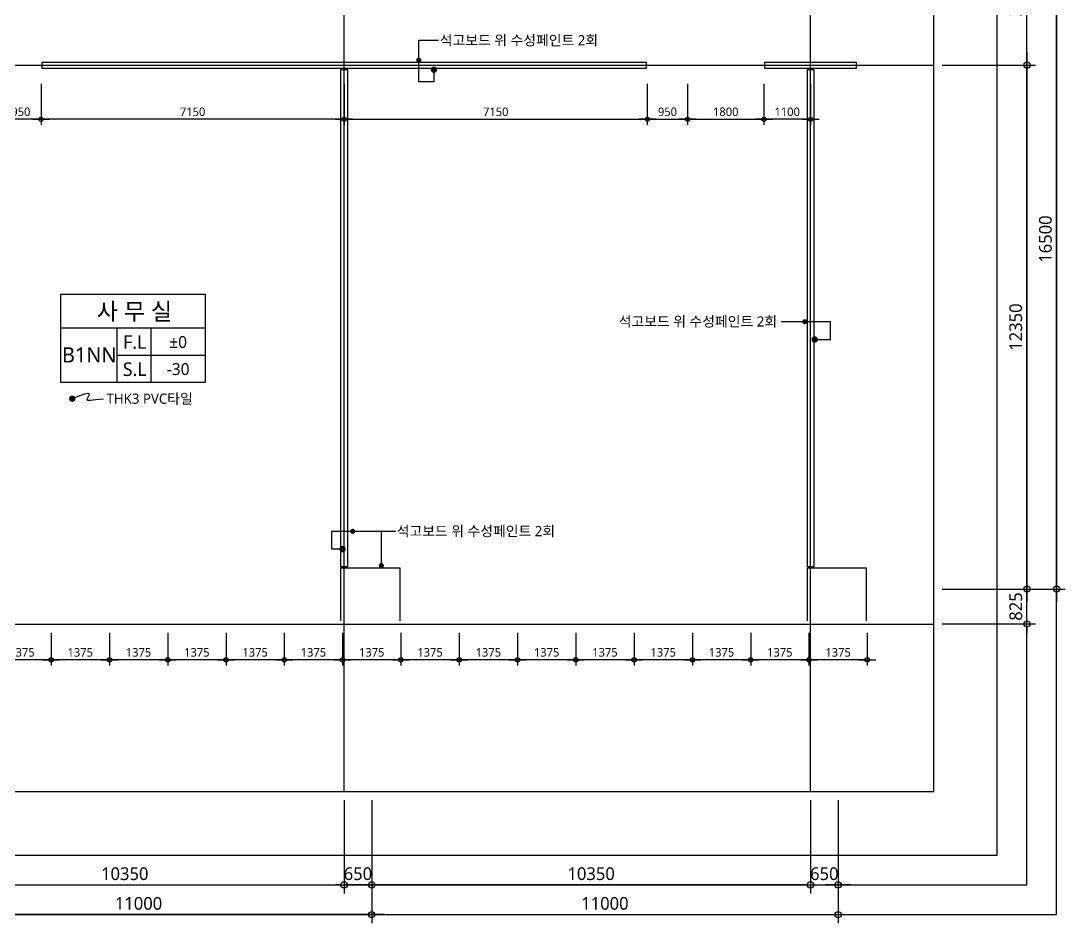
# Model space of a CAD drawing. Header units: millimetres. Extents: x 3775 to 244986, y 1861 to 55808.
# Drawn here: x 128863 to 153493, y 8152 to 29424 of the extents above; entities that cross this region are included whole.
import ezdxf
from ezdxf.enums import TextEntityAlignment as Align

# ---------------------------------------------------------------- set-up
doc = ezdxf.new("R2010")
doc.units = ezdxf.units.MM
doc.header["$LTSCALE"] = 100
doc.header["$MEASUREMENT"] = 0
doc.header["$PDSIZE"] = -10
doc.linetypes.add('CEN', pattern=[62, 60, -1, 0, -1])
doc.layers.get('0').update_dxf_attribs({"linetype": 'CONTINUOUS'})
doc.layers.get('Defpoints').update_dxf_attribs({"color": 171, "linetype": 'CONTINUOUS'})
for name, color, linetype in [('CEN(ST)', 1, 'CEN'), ('LED', 7, 'CONTINUOUS'), ('NDIM', 7, 'CONTINUOUS'), ('TEXT(MIN)', 7, 'CONTINUOUS'), ('TEXT(실명)', 3, 'CONTINUOUS'), ('TEXT-기입', 6, 'CONTINUOUS'), ('TITLE', 7, 'CONTINUOUS'), ('WALL-석고보드', 7, 'CONTINUOUS')]:
    doc.layers.add(name, color=color, linetype=linetype)
doc.styles.add('CGS', font='cgse', dxfattribs={"bigfont": 'cgs'})
doc.styles.add('나눔바른고딕', font='NanumBarunGothic.ttf')
doc.dimstyles.new('NDIM 1200', dxfattribs={"dimscale": 75, "dimtxt": 3, "dimasz": 1, "dimexe": 2, "dimexo": 2, "dimgap": 1, "dimtad": 1, "dimdec": 0, "dimdsep": 46, "dimtxsty": 'CGS', "dimblk": 'DOT0', "dimcen": 1, "dimdle": 8, "dimclrd": 256, "dimclre": 256, "dimclrt": 256, "dimadec": 0, "dimazin": 0, "dimtfac": 1, "dimtdec": 0, "dimtix": 1, "dimtmove": 2, "dimatfit": 3, "dimldrblk": 'DOT0', "dimfxl": 1, "dimtolj": 1, "dimtzin": 0, "dimlwd": -1, "dimlwe": -1, "dimarcsym": 0})

# ---------------------------------------------------------------- blocks, each defined once
blk = doc.blocks.new('DOT0')
blk.add_line((-3, 0), (3, 0))
at = {"color": 6}
blk.add_circle((0, 0), 0.75, dxfattribs=at)
blk = doc.blocks.new('*D48')
at = {"layer": 'Defpoints', "color": 0, "ltscale": 0.4, "transparency": 16777216}
for p in [(126138, 11252), (136488, 11252), (136488, 9052)]:
    blk.add_point(p, dxfattribs=at)
at = {"layer": 'NDIM', "ltscale": 0.4, "transparency": 16777216}
for p, q in [((126138, 11052), (126138, 8852)), ((136488, 11052), (136488, 8852)), ((126238, 9052), (136388, 9052))]:
    blk.add_line(p, q, dxfattribs=at)
at = {"layer": 'NDIM', "ltscale": 0.4, "transparency": 16777216, "xscale": 100, "yscale": 100, "zscale": 100, "rotation": 180}
blk.add_blockref('DOT0', (126138, 9052), dxfattribs=at)
at = {"layer": 'NDIM', "ltscale": 0.4, "transparency": 16777216, "xscale": 100, "yscale": 100, "zscale": 100}
blk.add_blockref('DOT0', (136488, 9052), dxfattribs=at)
at = {"layer": 'NDIM', "ltscale": 0.4, "transparency": 16777216, "insert": (131313, 9315), "char_height": 300, "attachment_point": 5, "style": '나눔바른고딕'}
blk.add_mtext('\\A1;10350', dxfattribs=at)
blk = doc.blocks.new('*D49')
at = {"layer": 'Defpoints', "color": 0, "ltscale": 0.4, "transparency": 16777216}
for p in [(136488, 11252), (137138, 11252), (136488, 9052)]:
    blk.add_point(p, dxfattribs=at)
at = {"layer": 'NDIM', "ltscale": 0.4, "transparency": 16777216}
for p, q in [((136488, 11052), (136488, 8852)), ((137138, 11052), (137138, 8852)), ((136388, 9052), (136288, 9052)), ((137138, 9052), (136488, 9052)), ((137238, 9052), (137338, 9052))]:
    blk.add_line(p, q, dxfattribs=at)
at = {"layer": 'NDIM', "ltscale": 0.4, "transparency": 16777216, "xscale": 100, "yscale": 100, "zscale": 100}
blk.add_blockref('DOT0', (136488, 9052), dxfattribs=at)
at = {"layer": 'NDIM', "ltscale": 0.4, "transparency": 16777216, "xscale": 100, "yscale": 100, "zscale": 100, "rotation": 180}
blk.add_blockref('DOT0', (137138, 9052), dxfattribs=at)
at = {"layer": 'NDIM', "ltscale": 0.4, "transparency": 16777216, "insert": (136813, 9315), "char_height": 300, "attachment_point": 5, "style": '나눔바른고딕'}
blk.add_mtext('\\A1;650', dxfattribs=at)
blk = doc.blocks.new('*D50')
at = {"layer": 'Defpoints', "color": 0, "ltscale": 0.4, "transparency": 16777216}
for p in [(137138, 11252), (147488, 11252), (137138, 9052)]:
    blk.add_point(p, dxfattribs=at)
at = {"layer": 'NDIM', "ltscale": 0.4, "transparency": 16777216}
for p, q in [((137138, 11052), (137138, 8852)), ((147488, 11052), (147488, 8852)), ((147388, 9052), (137238, 9052))]:
    blk.add_line(p, q, dxfattribs=at)
at = {"layer": 'NDIM', "ltscale": 0.4, "transparency": 16777216, "xscale": 100, "yscale": 100, "zscale": 100, "rotation": 180}
blk.add_blockref('DOT0', (137138, 9052), dxfattribs=at)
at = {"layer": 'NDIM', "ltscale": 0.4, "transparency": 16777216, "xscale": 100, "yscale": 100, "zscale": 100}
blk.add_blockref('DOT0', (147488, 9052), dxfattribs=at)
at = {"layer": 'NDIM', "ltscale": 0.4, "transparency": 16777216, "insert": (142313, 9315), "char_height": 300, "attachment_point": 5, "style": '나눔바른고딕'}
blk.add_mtext('\\A1;10350', dxfattribs=at)
blk = doc.blocks.new('*D51')
at = {"layer": 'Defpoints', "color": 0, "ltscale": 0.4, "transparency": 16777216}
for p in [(147488, 11252), (148138, 11252), (148138, 9052)]:
    blk.add_point(p, dxfattribs=at)
at = {"layer": 'NDIM', "ltscale": 0.4, "transparency": 16777216}
for p, q in [((147488, 11052), (147488, 8852)), ((148138, 11052), (148138, 8852)), ((147388, 9052), (147288, 9052)), ((147488, 9052), (148138, 9052)), ((148238, 9052), (148338, 9052))]:
    blk.add_line(p, q, dxfattribs=at)
at = {"layer": 'NDIM', "ltscale": 0.4, "transparency": 16777216, "xscale": 100, "yscale": 100, "zscale": 100}
blk.add_blockref('DOT0', (147488, 9052), dxfattribs=at)
at = {"layer": 'NDIM', "ltscale": 0.4, "transparency": 16777216, "xscale": 100, "yscale": 100, "zscale": 100, "rotation": 180}
blk.add_blockref('DOT0', (148138, 9052), dxfattribs=at)
at = {"layer": 'NDIM', "ltscale": 0.4, "transparency": 16777216, "insert": (147813, 9315), "char_height": 300, "attachment_point": 5, "style": '나눔바른고딕'}
blk.add_mtext('\\A1;650', dxfattribs=at)
blk = doc.blocks.new('*D52')
at = {"layer": 'Defpoints', "color": 0, "ltscale": 0.4, "transparency": 16777216}
for p in [(137138, 11252), (148138, 11252), (148138, 8352)]:
    blk.add_point(p, dxfattribs=at)
at = {"layer": 'NDIM', "ltscale": 0.4, "transparency": 16777216}
for p, q in [((137138, 11052), (137138, 8152)), ((148138, 11052), (148138, 8152)), ((137238, 8352), (148038, 8352))]:
    blk.add_line(p, q, dxfattribs=at)
at = {"layer": 'NDIM', "ltscale": 0.4, "transparency": 16777216, "xscale": 100, "yscale": 100, "zscale": 100, "rotation": 180}
blk.add_blockref('DOT0', (137138, 8352), dxfattribs=at)
at = {"layer": 'NDIM', "ltscale": 0.4, "transparency": 16777216, "xscale": 100, "yscale": 100, "zscale": 100}
blk.add_blockref('DOT0', (148138, 8352), dxfattribs=at)
at = {"layer": 'NDIM', "ltscale": 0.4, "transparency": 16777216, "insert": (142638, 8615), "char_height": 300, "attachment_point": 5, "style": '나눔바른고딕'}
blk.add_mtext('\\A1;11000', dxfattribs=at)
blk = doc.blocks.new('*D53')
at = {"layer": 'Defpoints', "color": 0, "ltscale": 0.4, "transparency": 16777216}
for p in [(126138, 11252), (137138, 11252), (126138, 8352)]:
    blk.add_point(p, dxfattribs=at)
at = {"layer": 'NDIM', "ltscale": 0.4, "transparency": 16777216}
for p, q in [((126138, 11052), (126138, 8152)), ((137138, 11052), (137138, 8152)), ((137038, 8352), (126238, 8352))]:
    blk.add_line(p, q, dxfattribs=at)
at = {"layer": 'NDIM', "ltscale": 0.4, "transparency": 16777216, "xscale": 100, "yscale": 100, "zscale": 100, "rotation": 180}
blk.add_blockref('DOT0', (126138, 8352), dxfattribs=at)
at = {"layer": 'NDIM', "ltscale": 0.4, "transparency": 16777216, "xscale": 100, "yscale": 100, "zscale": 100}
blk.add_blockref('DOT0', (137138, 8352), dxfattribs=at)
at = {"layer": 'NDIM', "ltscale": 0.4, "transparency": 16777216, "insert": (131638, 8615), "char_height": 300, "attachment_point": 5, "style": '나눔바른고딕'}
blk.add_mtext('\\A1;11000', dxfattribs=at)
blk = doc.blocks.new('A$C51E23882')
at = {"layer": 'TITLE'}
blk.add_lwpolyline([(8500, 0), (0, 0), (0, 5200), (8500, 5200)], close=True, dxfattribs=at)
for points in [[(8500, 3200), (0, 3200)], [(3300, 3200), (3300, 0)], [(5300, 3200), (5300, 0)], [(3300, 1600), (8500, 1600)]]:
    blk.add_lwpolyline(points, dxfattribs=at)
at = {"layer": 'TITLE', "style": '나눔바른고딕'}
for s, p in [('F.L', (4352, 2378)), ('S.L', (4352, 778))]:
    blk.add_text(s, height=800, dxfattribs=at).set_placement(p, align=Align.MIDDLE)
blk = doc.blocks.new('*D81')
at = {"layer": 'Defpoints', "color": 0, "ltscale": 0.4, "transparency": 16777216}
for p in [(146388, 28075), (147488, 28075), (146388, 27103)]:
    blk.add_point(p, dxfattribs=at)
at = {"layer": 'NDIM', "ltscale": 0.4, "transparency": 16777216}
for p, q in [((146388, 27941), (146388, 26969)), ((147488, 27941), (147488, 26969)), ((147421, 27103), (146455, 27103))]:
    blk.add_line(p, q, dxfattribs=at)
at = {"layer": 'NDIM', "ltscale": 0.4, "transparency": 16777216, "xscale": 67, "yscale": 67, "zscale": 67, "rotation": 180}
blk.add_blockref('DOT0', (146388, 27103), dxfattribs=at)
at = {"layer": 'NDIM', "ltscale": 0.4, "transparency": 16777216, "xscale": 67, "yscale": 67, "zscale": 67}
blk.add_blockref('DOT0', (147488, 27103), dxfattribs=at)
at = {"layer": 'NDIM', "ltscale": 0.4, "transparency": 16777216, "insert": (146938, 27279), "char_height": 201, "attachment_point": 5, "style": '나눔바른고딕'}
blk.add_mtext('\\A1;1100', dxfattribs=at)
blk = doc.blocks.new('*D88')
at = {"layer": 'Defpoints', "color": 0, "ltscale": 0.4, "transparency": 16777216}
for p in [(150393, 31579), (152593, 31579), (150393, 28379)]:
    blk.add_point(p, dxfattribs=at)
at = {"layer": 'NDIM', "ltscale": 0.4, "transparency": 16777216}
for p, q in [((150593, 31579), (152793, 31579)), ((152593, 28479), (152593, 31479)), ((150593, 28379), (152793, 28379))]:
    blk.add_line(p, q, dxfattribs=at)
at = {"layer": 'NDIM', "ltscale": 0.4, "transparency": 16777216, "xscale": 100, "yscale": 100, "zscale": 100}
for p, rotation in [((152593, 31579), 90), ((152593, 28379), 270)]:
    blk.add_blockref('DOT0', p, dxfattribs=dict(at, rotation=rotation))
at = {"layer": 'NDIM', "ltscale": 0.4, "transparency": 16777216, "insert": (152329, 29979), "char_height": 300, "attachment_point": 5, "rotation": 90, "style": '나눔바른고딕'}
blk.add_mtext('\\A1;3200', dxfattribs=at)
blk = doc.blocks.new('*D89')
at = {"layer": 'Defpoints', "color": 0, "ltscale": 0.4, "transparency": 16777216}
for p in [(150393, 28379), (150393, 16029), (152593, 16029)]:
    blk.add_point(p, dxfattribs=at)
at = {"layer": 'NDIM', "ltscale": 0.4, "transparency": 16777216}
for p, q in [((150593, 28379), (152793, 28379)), ((152593, 28279), (152593, 16129)), ((150593, 16029), (152793, 16029))]:
    blk.add_line(p, q, dxfattribs=at)
at = {"layer": 'NDIM', "ltscale": 0.4, "transparency": 16777216, "xscale": 100, "yscale": 100, "zscale": 100}
for p, rotation in [((152593, 28379), 90), ((152593, 16029), 270)]:
    blk.add_blockref('DOT0', p, dxfattribs=dict(at, rotation=rotation))
at = {"layer": 'NDIM', "ltscale": 0.4, "transparency": 16777216, "insert": (152329, 22204), "char_height": 300, "attachment_point": 5, "rotation": 90, "style": '나눔바른고딕'}
blk.add_mtext('\\A1;12350', dxfattribs=at)
blk = doc.blocks.new('*D90')
at = {"layer": 'Defpoints', "color": 0, "ltscale": 0.4, "transparency": 16777216}
for p in [(150393, 16029), (152593, 16029), (150393, 15204)]:
    blk.add_point(p, dxfattribs=at)
at = {"layer": 'NDIM', "ltscale": 0.4, "transparency": 16777216}
for p, q in [((150593, 16029), (152793, 16029)), ((152593, 16129), (152593, 16229)), ((152593, 15204), (152593, 16029)), ((150593, 15204), (152793, 15204)), ((152593, 15104), (152593, 15004))]:
    blk.add_line(p, q, dxfattribs=at)
at = {"layer": 'NDIM', "ltscale": 0.4, "transparency": 16777216, "xscale": 100, "yscale": 100, "zscale": 100}
for p, rotation in [((152593, 16029), 270), ((152593, 15204), 90)]:
    blk.add_blockref('DOT0', p, dxfattribs=dict(at, rotation=rotation))
at = {"layer": 'NDIM', "ltscale": 0.4, "transparency": 16777216, "insert": (152330, 15616), "char_height": 300, "attachment_point": 5, "rotation": 90, "style": '나눔바른고딕'}
blk.add_mtext('\\A1;825', dxfattribs=at)
blk = doc.blocks.new('*D91')
at = {"layer": 'Defpoints', "color": 0, "ltscale": 0.4, "transparency": 16777216}
for p in [(150393, 32529), (150393, 16029), (153293, 16029)]:
    blk.add_point(p, dxfattribs=at)
at = {"layer": 'NDIM', "ltscale": 0.4, "transparency": 16777216}
for p, q in [((150593, 32529), (153493, 32529)), ((153293, 32429), (153293, 16129)), ((150593, 16029), (153493, 16029))]:
    blk.add_line(p, q, dxfattribs=at)
at = {"layer": 'NDIM', "ltscale": 0.4, "transparency": 16777216, "xscale": 100, "yscale": 100, "zscale": 100}
for p, rotation in [((153293, 32529), 90), ((153293, 16029), 270)]:
    blk.add_blockref('DOT0', p, dxfattribs=dict(at, rotation=rotation))
at = {"layer": 'NDIM', "ltscale": 0.4, "transparency": 16777216, "insert": (153029, 24279), "char_height": 300, "attachment_point": 5, "rotation": 90, "style": '나눔바른고딕'}
blk.add_mtext('\\A1;16500', dxfattribs=at)
blk = doc.blocks.new('_Dot')
at = {"color": 0, "linetype": 'ByBlock', "lineweight": -2}
blk.add_line((-0.5, 0), (-1, 0), dxfattribs=at)
at = {"color": 0, "linetype": 'ByBlock', "const_width": 0.5}
blk.add_lwpolyline([(-0.25, 0, 1), (0.25, 0, 1)], format="xyb", close=True, dxfattribs=at)
blk = doc.blocks.new('*D103')
at = {"layer": 'Defpoints', "color": 0, "ltscale": 0.4, "transparency": 16777216}
for p in [(128388, 28075), (129338, 28075), (128388, 27103)]:
    blk.add_point(p, dxfattribs=at)
at = {"layer": 'NDIM', "ltscale": 0.4, "transparency": 16777216}
for p, q in [((128388, 27941), (128388, 26969)), ((129338, 27941), (129338, 26969)), ((129271, 27103), (128455, 27103))]:
    blk.add_line(p, q, dxfattribs=at)
at = {"layer": 'NDIM', "ltscale": 0.4, "transparency": 16777216, "xscale": 67, "yscale": 67, "zscale": 67, "rotation": 180}
blk.add_blockref('DOT0', (128388, 27103), dxfattribs=at)
at = {"layer": 'NDIM', "ltscale": 0.4, "transparency": 16777216, "xscale": 67, "yscale": 67, "zscale": 67}
blk.add_blockref('DOT0', (129338, 27103), dxfattribs=at)
at = {"layer": 'NDIM', "ltscale": 0.4, "transparency": 16777216, "insert": (128863, 27279), "char_height": 201, "attachment_point": 5, "style": '나눔바른고딕'}
blk.add_mtext('\\A1;950', dxfattribs=at)
blk = doc.blocks.new('*D104')
at = {"layer": 'Defpoints', "color": 0, "ltscale": 0.4, "transparency": 16777216}
for p in [(144588, 28075), (146388, 28075), (146388, 27103)]:
    blk.add_point(p, dxfattribs=at)
at = {"layer": 'NDIM', "ltscale": 0.4, "transparency": 16777216}
for p, q in [((144588, 27941), (144588, 26969)), ((146388, 27941), (146388, 26969)), ((144655, 27103), (146321, 27103))]:
    blk.add_line(p, q, dxfattribs=at)
at = {"layer": 'NDIM', "ltscale": 0.4, "transparency": 16777216, "xscale": 67, "yscale": 67, "zscale": 67, "rotation": 180}
blk.add_blockref('DOT0', (144588, 27103), dxfattribs=at)
at = {"layer": 'NDIM', "ltscale": 0.4, "transparency": 16777216, "xscale": 67, "yscale": 67, "zscale": 67}
blk.add_blockref('DOT0', (146388, 27103), dxfattribs=at)
at = {"layer": 'NDIM', "ltscale": 0.4, "transparency": 16777216, "insert": (145488, 27279), "char_height": 201, "attachment_point": 5, "style": '나눔바른고딕'}
blk.add_mtext('\\A1;1800', dxfattribs=at)
blk = doc.blocks.new('*D105')
at = {"layer": 'Defpoints', "color": 0, "ltscale": 0.4, "transparency": 16777216}
for p in [(143638, 28075), (144588, 28075), (144588, 27103)]:
    blk.add_point(p, dxfattribs=at)
at = {"layer": 'NDIM', "ltscale": 0.4, "transparency": 16777216}
for p, q in [((143638, 27941), (143638, 26969)), ((144588, 27941), (144588, 26969)), ((143705, 27103), (144521, 27103))]:
    blk.add_line(p, q, dxfattribs=at)
at = {"layer": 'NDIM', "ltscale": 0.4, "transparency": 16777216, "xscale": 67, "yscale": 67, "zscale": 67, "rotation": 180}
blk.add_blockref('DOT0', (143638, 27103), dxfattribs=at)
at = {"layer": 'NDIM', "ltscale": 0.4, "transparency": 16777216, "xscale": 67, "yscale": 67, "zscale": 67}
blk.add_blockref('DOT0', (144588, 27103), dxfattribs=at)
at = {"layer": 'NDIM', "ltscale": 0.4, "transparency": 16777216, "insert": (144113, 27279), "char_height": 201, "attachment_point": 5, "style": '나눔바른고딕'}
blk.add_mtext('\\A1;950', dxfattribs=at)
blk = doc.blocks.new('*D132')
at = {"layer": 'Defpoints', "color": 0, "ltscale": 0.4, "transparency": 16777216}
for p in [(128201, 15129), (129576, 15129), (128201, 14359)]:
    blk.add_point(p, dxfattribs=at)
at = {"layer": 'NDIM', "ltscale": 0.4, "transparency": 16777216}
for p, q in [((128201, 14995), (128201, 14225)), ((129576, 14995), (129576, 14225)), ((129509, 14359), (128268, 14359))]:
    blk.add_line(p, q, dxfattribs=at)
at = {"layer": 'NDIM', "ltscale": 0.4, "transparency": 16777216, "xscale": 67, "yscale": 67, "zscale": 67, "rotation": 180}
blk.add_blockref('DOT0', (128201, 14359), dxfattribs=at)
at = {"layer": 'NDIM', "ltscale": 0.4, "transparency": 16777216, "xscale": 67, "yscale": 67, "zscale": 67}
blk.add_blockref('DOT0', (129576, 14359), dxfattribs=at)
at = {"layer": 'NDIM', "ltscale": 0.4, "transparency": 16777216, "insert": (128888, 14534), "char_height": 201, "attachment_point": 5, "style": '나눔바른고딕'}
blk.add_mtext('\\A1;1375', dxfattribs=at)
blk = doc.blocks.new('*D133')
at = {"layer": 'Defpoints', "color": 0, "ltscale": 0.4, "transparency": 16777216}
for p in [(129576, 15129), (130951, 15129), (129576, 14359)]:
    blk.add_point(p, dxfattribs=at)
at = {"layer": 'NDIM', "ltscale": 0.4, "transparency": 16777216}
for p, q in [((129576, 14995), (129576, 14225)), ((130951, 14995), (130951, 14225)), ((130884, 14359), (129643, 14359))]:
    blk.add_line(p, q, dxfattribs=at)
at = {"layer": 'NDIM', "ltscale": 0.4, "transparency": 16777216, "xscale": 67, "yscale": 67, "zscale": 67, "rotation": 180}
blk.add_blockref('DOT0', (129576, 14359), dxfattribs=at)
at = {"layer": 'NDIM', "ltscale": 0.4, "transparency": 16777216, "xscale": 67, "yscale": 67, "zscale": 67}
blk.add_blockref('DOT0', (130951, 14359), dxfattribs=at)
at = {"layer": 'NDIM', "ltscale": 0.4, "transparency": 16777216, "insert": (130263, 14534), "char_height": 201, "attachment_point": 5, "style": '나눔바른고딕'}
blk.add_mtext('\\A1;1375', dxfattribs=at)
blk = doc.blocks.new('*D134')
at = {"layer": 'Defpoints', "color": 0, "ltscale": 0.4, "transparency": 16777216}
for p in [(130951, 15129), (132326, 15129), (130951, 14359)]:
    blk.add_point(p, dxfattribs=at)
at = {"layer": 'NDIM', "ltscale": 0.4, "transparency": 16777216}
for p, q in [((130951, 14995), (130951, 14225)), ((132326, 14995), (132326, 14225)), ((132259, 14359), (131018, 14359))]:
    blk.add_line(p, q, dxfattribs=at)
at = {"layer": 'NDIM', "ltscale": 0.4, "transparency": 16777216, "xscale": 67, "yscale": 67, "zscale": 67, "rotation": 180}
blk.add_blockref('DOT0', (130951, 14359), dxfattribs=at)
at = {"layer": 'NDIM', "ltscale": 0.4, "transparency": 16777216, "xscale": 67, "yscale": 67, "zscale": 67}
blk.add_blockref('DOT0', (132326, 14359), dxfattribs=at)
at = {"layer": 'NDIM', "ltscale": 0.4, "transparency": 16777216, "insert": (131638, 14534), "char_height": 201, "attachment_point": 5, "style": '나눔바른고딕'}
blk.add_mtext('\\A1;1375', dxfattribs=at)
blk = doc.blocks.new('*D135')
at = {"layer": 'Defpoints', "color": 0, "ltscale": 0.4, "transparency": 16777216}
for p in [(132326, 15129), (133701, 15129), (132326, 14359)]:
    blk.add_point(p, dxfattribs=at)
at = {"layer": 'NDIM', "ltscale": 0.4, "transparency": 16777216}
for p, q in [((132326, 14995), (132326, 14225)), ((133701, 14995), (133701, 14225)), ((133634, 14359), (132393, 14359))]:
    blk.add_line(p, q, dxfattribs=at)
at = {"layer": 'NDIM', "ltscale": 0.4, "transparency": 16777216, "xscale": 67, "yscale": 67, "zscale": 67, "rotation": 180}
blk.add_blockref('DOT0', (132326, 14359), dxfattribs=at)
at = {"layer": 'NDIM', "ltscale": 0.4, "transparency": 16777216, "xscale": 67, "yscale": 67, "zscale": 67}
blk.add_blockref('DOT0', (133701, 14359), dxfattribs=at)
at = {"layer": 'NDIM', "ltscale": 0.4, "transparency": 16777216, "insert": (133013, 14534), "char_height": 201, "attachment_point": 5, "style": '나눔바른고딕'}
blk.add_mtext('\\A1;1375', dxfattribs=at)
blk = doc.blocks.new('*D136')
at = {"layer": 'Defpoints', "color": 0, "ltscale": 0.4, "transparency": 16777216}
for p in [(133701, 15129), (135076, 15129), (133701, 14359)]:
    blk.add_point(p, dxfattribs=at)
at = {"layer": 'NDIM', "ltscale": 0.4, "transparency": 16777216}
for p, q in [((133701, 14995), (133701, 14225)), ((135076, 14995), (135076, 14225)), ((135009, 14359), (133768, 14359))]:
    blk.add_line(p, q, dxfattribs=at)
at = {"layer": 'NDIM', "ltscale": 0.4, "transparency": 16777216, "xscale": 67, "yscale": 67, "zscale": 67, "rotation": 180}
blk.add_blockref('DOT0', (133701, 14359), dxfattribs=at)
at = {"layer": 'NDIM', "ltscale": 0.4, "transparency": 16777216, "xscale": 67, "yscale": 67, "zscale": 67}
blk.add_blockref('DOT0', (135076, 14359), dxfattribs=at)
at = {"layer": 'NDIM', "ltscale": 0.4, "transparency": 16777216, "insert": (134388, 14534), "char_height": 201, "attachment_point": 5, "style": '나눔바른고딕'}
blk.add_mtext('\\A1;1375', dxfattribs=at)
blk = doc.blocks.new('*D137')
at = {"layer": 'Defpoints', "color": 0, "ltscale": 0.4, "transparency": 16777216}
for p in [(133701, 15129), (135076, 15129), (133701, 14359)]:
    blk.add_point(p, dxfattribs=at)
at = {"layer": 'NDIM', "ltscale": 0.4, "transparency": 16777216}
for p, q in [((133701, 14995), (133701, 14225)), ((135076, 14995), (135076, 14225)), ((135009, 14359), (133768, 14359))]:
    blk.add_line(p, q, dxfattribs=at)
at = {"layer": 'NDIM', "ltscale": 0.4, "transparency": 16777216, "xscale": 67, "yscale": 67, "zscale": 67, "rotation": 180}
blk.add_blockref('DOT0', (133701, 14359), dxfattribs=at)
at = {"layer": 'NDIM', "ltscale": 0.4, "transparency": 16777216, "xscale": 67, "yscale": 67, "zscale": 67}
blk.add_blockref('DOT0', (135076, 14359), dxfattribs=at)
at = {"layer": 'NDIM', "ltscale": 0.4, "transparency": 16777216, "insert": (134388, 14534), "char_height": 201, "attachment_point": 5, "style": '나눔바른고딕'}
blk.add_mtext('\\A1;1375', dxfattribs=at)
blk = doc.blocks.new('*D138')
at = {"layer": 'Defpoints', "color": 0, "ltscale": 0.4, "transparency": 16777216}
for p in [(135076, 15129), (136451, 15129), (135076, 14359)]:
    blk.add_point(p, dxfattribs=at)
at = {"layer": 'NDIM', "ltscale": 0.4, "transparency": 16777216}
for p, q in [((135076, 14995), (135076, 14225)), ((136451, 14995), (136451, 14225)), ((136384, 14359), (135143, 14359))]:
    blk.add_line(p, q, dxfattribs=at)
at = {"layer": 'NDIM', "ltscale": 0.4, "transparency": 16777216, "xscale": 67, "yscale": 67, "zscale": 67, "rotation": 180}
blk.add_blockref('DOT0', (135076, 14359), dxfattribs=at)
at = {"layer": 'NDIM', "ltscale": 0.4, "transparency": 16777216, "xscale": 67, "yscale": 67, "zscale": 67}
blk.add_blockref('DOT0', (136451, 14359), dxfattribs=at)
at = {"layer": 'NDIM', "ltscale": 0.4, "transparency": 16777216, "insert": (135763, 14534), "char_height": 201, "attachment_point": 5, "style": '나눔바른고딕'}
blk.add_mtext('\\A1;1375', dxfattribs=at)
blk = doc.blocks.new('*D139')
at = {"layer": 'Defpoints', "color": 0, "ltscale": 0.4, "transparency": 16777216}
for p in [(136451, 15129), (137826, 15129), (136451, 14359)]:
    blk.add_point(p, dxfattribs=at)
at = {"layer": 'NDIM', "ltscale": 0.4, "transparency": 16777216}
for p, q in [((136451, 14995), (136451, 14225)), ((137826, 14995), (137826, 14225)), ((137759, 14359), (136518, 14359))]:
    blk.add_line(p, q, dxfattribs=at)
at = {"layer": 'NDIM', "ltscale": 0.4, "transparency": 16777216, "xscale": 67, "yscale": 67, "zscale": 67, "rotation": 180}
blk.add_blockref('DOT0', (136451, 14359), dxfattribs=at)
at = {"layer": 'NDIM', "ltscale": 0.4, "transparency": 16777216, "xscale": 67, "yscale": 67, "zscale": 67}
blk.add_blockref('DOT0', (137826, 14359), dxfattribs=at)
at = {"layer": 'NDIM', "ltscale": 0.4, "transparency": 16777216, "insert": (137138, 14534), "char_height": 201, "attachment_point": 5, "style": '나눔바른고딕'}
blk.add_mtext('\\A1;1375', dxfattribs=at)
blk = doc.blocks.new('*D140')
at = {"layer": 'Defpoints', "color": 0, "ltscale": 0.4, "transparency": 16777216}
for p in [(137826, 15129), (139201, 15129), (137826, 14359)]:
    blk.add_point(p, dxfattribs=at)
at = {"layer": 'NDIM', "ltscale": 0.4, "transparency": 16777216}
for p, q in [((137826, 14995), (137826, 14225)), ((139201, 14995), (139201, 14225)), ((139134, 14359), (137893, 14359))]:
    blk.add_line(p, q, dxfattribs=at)
at = {"layer": 'NDIM', "ltscale": 0.4, "transparency": 16777216, "xscale": 67, "yscale": 67, "zscale": 67, "rotation": 180}
blk.add_blockref('DOT0', (137826, 14359), dxfattribs=at)
at = {"layer": 'NDIM', "ltscale": 0.4, "transparency": 16777216, "xscale": 67, "yscale": 67, "zscale": 67}
blk.add_blockref('DOT0', (139201, 14359), dxfattribs=at)
at = {"layer": 'NDIM', "ltscale": 0.4, "transparency": 16777216, "insert": (138513, 14534), "char_height": 201, "attachment_point": 5, "style": '나눔바른고딕'}
blk.add_mtext('\\A1;1375', dxfattribs=at)
blk = doc.blocks.new('*D141')
at = {"layer": 'Defpoints', "color": 0, "ltscale": 0.4, "transparency": 16777216}
for p in [(137826, 15129), (139201, 15129), (137826, 14359)]:
    blk.add_point(p, dxfattribs=at)
at = {"layer": 'NDIM', "ltscale": 0.4, "transparency": 16777216}
for p, q in [((137826, 14995), (137826, 14225)), ((139201, 14995), (139201, 14225)), ((139134, 14359), (137893, 14359))]:
    blk.add_line(p, q, dxfattribs=at)
at = {"layer": 'NDIM', "ltscale": 0.4, "transparency": 16777216, "xscale": 67, "yscale": 67, "zscale": 67, "rotation": 180}
blk.add_blockref('DOT0', (137826, 14359), dxfattribs=at)
at = {"layer": 'NDIM', "ltscale": 0.4, "transparency": 16777216, "xscale": 67, "yscale": 67, "zscale": 67}
blk.add_blockref('DOT0', (139201, 14359), dxfattribs=at)
at = {"layer": 'NDIM', "ltscale": 0.4, "transparency": 16777216, "insert": (138513, 14534), "char_height": 201, "attachment_point": 5, "style": '나눔바른고딕'}
blk.add_mtext('\\A1;1375', dxfattribs=at)
blk = doc.blocks.new('*D142')
at = {"layer": 'Defpoints', "color": 0, "ltscale": 0.4, "transparency": 16777216}
for p in [(139201, 15129), (140576, 15129), (139201, 14359)]:
    blk.add_point(p, dxfattribs=at)
at = {"layer": 'NDIM', "ltscale": 0.4, "transparency": 16777216}
for p, q in [((139201, 14995), (139201, 14225)), ((140576, 14995), (140576, 14225)), ((140509, 14359), (139268, 14359))]:
    blk.add_line(p, q, dxfattribs=at)
at = {"layer": 'NDIM', "ltscale": 0.4, "transparency": 16777216, "xscale": 67, "yscale": 67, "zscale": 67, "rotation": 180}
blk.add_blockref('DOT0', (139201, 14359), dxfattribs=at)
at = {"layer": 'NDIM', "ltscale": 0.4, "transparency": 16777216, "xscale": 67, "yscale": 67, "zscale": 67}
blk.add_blockref('DOT0', (140576, 14359), dxfattribs=at)
at = {"layer": 'NDIM', "ltscale": 0.4, "transparency": 16777216, "insert": (139888, 14534), "char_height": 201, "attachment_point": 5, "style": '나눔바른고딕'}
blk.add_mtext('\\A1;1375', dxfattribs=at)
blk = doc.blocks.new('*D143')
at = {"layer": 'Defpoints', "color": 0, "ltscale": 0.4, "transparency": 16777216}
for p in [(140576, 15129), (141951, 15129), (140576, 14359)]:
    blk.add_point(p, dxfattribs=at)
at = {"layer": 'NDIM', "ltscale": 0.4, "transparency": 16777216}
for p, q in [((140576, 14995), (140576, 14225)), ((141951, 14995), (141951, 14225)), ((141884, 14359), (140643, 14359))]:
    blk.add_line(p, q, dxfattribs=at)
at = {"layer": 'NDIM', "ltscale": 0.4, "transparency": 16777216, "xscale": 67, "yscale": 67, "zscale": 67, "rotation": 180}
blk.add_blockref('DOT0', (140576, 14359), dxfattribs=at)
at = {"layer": 'NDIM', "ltscale": 0.4, "transparency": 16777216, "xscale": 67, "yscale": 67, "zscale": 67}
blk.add_blockref('DOT0', (141951, 14359), dxfattribs=at)
at = {"layer": 'NDIM', "ltscale": 0.4, "transparency": 16777216, "insert": (141263, 14534), "char_height": 201, "attachment_point": 5, "style": '나눔바른고딕'}
blk.add_mtext('\\A1;1375', dxfattribs=at)
blk = doc.blocks.new('*D144')
at = {"layer": 'Defpoints', "color": 0, "ltscale": 0.4, "transparency": 16777216}
for p in [(141951, 15129), (143326, 15129), (141951, 14359)]:
    blk.add_point(p, dxfattribs=at)
at = {"layer": 'NDIM', "ltscale": 0.4, "transparency": 16777216}
for p, q in [((141951, 14995), (141951, 14225)), ((143326, 14995), (143326, 14225)), ((143259, 14359), (142018, 14359))]:
    blk.add_line(p, q, dxfattribs=at)
at = {"layer": 'NDIM', "ltscale": 0.4, "transparency": 16777216, "xscale": 67, "yscale": 67, "zscale": 67, "rotation": 180}
blk.add_blockref('DOT0', (141951, 14359), dxfattribs=at)
at = {"layer": 'NDIM', "ltscale": 0.4, "transparency": 16777216, "xscale": 67, "yscale": 67, "zscale": 67}
blk.add_blockref('DOT0', (143326, 14359), dxfattribs=at)
at = {"layer": 'NDIM', "ltscale": 0.4, "transparency": 16777216, "insert": (142638, 14534), "char_height": 201, "attachment_point": 5, "style": '나눔바른고딕'}
blk.add_mtext('\\A1;1375', dxfattribs=at)
blk = doc.blocks.new('*D145')
at = {"layer": 'Defpoints', "color": 0, "ltscale": 0.4, "transparency": 16777216}
for p in [(143326, 15129), (144701, 15129), (143326, 14359)]:
    blk.add_point(p, dxfattribs=at)
at = {"layer": 'NDIM', "ltscale": 0.4, "transparency": 16777216}
for p, q in [((143326, 14995), (143326, 14225)), ((144701, 14995), (144701, 14225)), ((144634, 14359), (143393, 14359))]:
    blk.add_line(p, q, dxfattribs=at)
at = {"layer": 'NDIM', "ltscale": 0.4, "transparency": 16777216, "xscale": 67, "yscale": 67, "zscale": 67, "rotation": 180}
blk.add_blockref('DOT0', (143326, 14359), dxfattribs=at)
at = {"layer": 'NDIM', "ltscale": 0.4, "transparency": 16777216, "xscale": 67, "yscale": 67, "zscale": 67}
blk.add_blockref('DOT0', (144701, 14359), dxfattribs=at)
at = {"layer": 'NDIM', "ltscale": 0.4, "transparency": 16777216, "insert": (144013, 14534), "char_height": 201, "attachment_point": 5, "style": '나눔바른고딕'}
blk.add_mtext('\\A1;1375', dxfattribs=at)
blk = doc.blocks.new('*D146')
at = {"layer": 'Defpoints', "color": 0, "ltscale": 0.4, "transparency": 16777216}
for p in [(144701, 15129), (146076, 15129), (144701, 14359)]:
    blk.add_point(p, dxfattribs=at)
at = {"layer": 'NDIM', "ltscale": 0.4, "transparency": 16777216}
for p, q in [((144701, 14995), (144701, 14225)), ((146076, 14995), (146076, 14225)), ((146009, 14359), (144768, 14359))]:
    blk.add_line(p, q, dxfattribs=at)
at = {"layer": 'NDIM', "ltscale": 0.4, "transparency": 16777216, "xscale": 67, "yscale": 67, "zscale": 67, "rotation": 180}
blk.add_blockref('DOT0', (144701, 14359), dxfattribs=at)
at = {"layer": 'NDIM', "ltscale": 0.4, "transparency": 16777216, "xscale": 67, "yscale": 67, "zscale": 67}
blk.add_blockref('DOT0', (146076, 14359), dxfattribs=at)
at = {"layer": 'NDIM', "ltscale": 0.4, "transparency": 16777216, "insert": (145388, 14534), "char_height": 201, "attachment_point": 5, "style": '나눔바른고딕'}
blk.add_mtext('\\A1;1375', dxfattribs=at)
blk = doc.blocks.new('*D147')
at = {"layer": 'Defpoints', "color": 0, "ltscale": 0.4, "transparency": 16777216}
for p in [(146076, 15129), (147451, 15129), (146076, 14359)]:
    blk.add_point(p, dxfattribs=at)
at = {"layer": 'NDIM', "ltscale": 0.4, "transparency": 16777216}
for p, q in [((146076, 14995), (146076, 14225)), ((147451, 14995), (147451, 14225)), ((147384, 14359), (146143, 14359))]:
    blk.add_line(p, q, dxfattribs=at)
at = {"layer": 'NDIM', "ltscale": 0.4, "transparency": 16777216, "xscale": 67, "yscale": 67, "zscale": 67, "rotation": 180}
blk.add_blockref('DOT0', (146076, 14359), dxfattribs=at)
at = {"layer": 'NDIM', "ltscale": 0.4, "transparency": 16777216, "xscale": 67, "yscale": 67, "zscale": 67}
blk.add_blockref('DOT0', (147451, 14359), dxfattribs=at)
at = {"layer": 'NDIM', "ltscale": 0.4, "transparency": 16777216, "insert": (146763, 14534), "char_height": 201, "attachment_point": 5, "style": '나눔바른고딕'}
blk.add_mtext('\\A1;1375', dxfattribs=at)
blk = doc.blocks.new('*D148')
at = {"layer": 'Defpoints', "color": 0, "ltscale": 0.4, "transparency": 16777216}
for p in [(147451, 15129), (148826, 15129), (147451, 14359)]:
    blk.add_point(p, dxfattribs=at)
at = {"layer": 'NDIM', "ltscale": 0.4, "transparency": 16777216}
for p, q in [((147451, 14995), (147451, 14225)), ((148826, 14995), (148826, 14225)), ((148759, 14359), (147518, 14359))]:
    blk.add_line(p, q, dxfattribs=at)
at = {"layer": 'NDIM', "ltscale": 0.4, "transparency": 16777216, "xscale": 67, "yscale": 67, "zscale": 67, "rotation": 180}
blk.add_blockref('DOT0', (147451, 14359), dxfattribs=at)
at = {"layer": 'NDIM', "ltscale": 0.4, "transparency": 16777216, "xscale": 67, "yscale": 67, "zscale": 67}
blk.add_blockref('DOT0', (148826, 14359), dxfattribs=at)
at = {"layer": 'NDIM', "ltscale": 0.4, "transparency": 16777216, "insert": (148138, 14534), "char_height": 201, "attachment_point": 5, "style": '나눔바른고딕'}
blk.add_mtext('\\A1;1375', dxfattribs=at)
blk = doc.blocks.new('*D542')
at = {"layer": 'Defpoints', "color": 0, "ltscale": 0.4, "transparency": 16777216}
for p in [(129338, 28075), (136488, 28075), (129338, 27103)]:
    blk.add_point(p, dxfattribs=at)
at = {"layer": 'NDIM', "ltscale": 0.4, "transparency": 16777216}
for p, q in [((129338, 27941), (129338, 26969)), ((136488, 27941), (136488, 26969)), ((136421, 27103), (129405, 27103))]:
    blk.add_line(p, q, dxfattribs=at)
at = {"layer": 'NDIM', "ltscale": 0.4, "transparency": 16777216, "xscale": 67, "yscale": 67, "zscale": 67, "rotation": 180}
blk.add_blockref('DOT0', (129338, 27103), dxfattribs=at)
at = {"layer": 'NDIM', "ltscale": 0.4, "transparency": 16777216, "xscale": 67, "yscale": 67, "zscale": 67}
blk.add_blockref('DOT0', (136488, 27103), dxfattribs=at)
at = {"layer": 'NDIM', "ltscale": 0.4, "transparency": 16777216, "insert": (132913, 27279), "char_height": 201, "attachment_point": 5, "style": '나눔바른고딕'}
blk.add_mtext('\\A1;7150', dxfattribs=at)
blk = doc.blocks.new('*D543')
at = {"layer": 'Defpoints', "color": 0, "ltscale": 0.4, "transparency": 16777216}
for p in [(136488, 28075), (143638, 28075), (143638, 27103)]:
    blk.add_point(p, dxfattribs=at)
at = {"layer": 'NDIM', "ltscale": 0.4, "transparency": 16777216}
for p, q in [((136488, 27941), (136488, 26969)), ((143638, 27941), (143638, 26969)), ((136555, 27103), (143571, 27103))]:
    blk.add_line(p, q, dxfattribs=at)
at = {"layer": 'NDIM', "ltscale": 0.4, "transparency": 16777216, "xscale": 67, "yscale": 67, "zscale": 67, "rotation": 180}
blk.add_blockref('DOT0', (136488, 27103), dxfattribs=at)
at = {"layer": 'NDIM', "ltscale": 0.4, "transparency": 16777216, "xscale": 67, "yscale": 67, "zscale": 67}
blk.add_blockref('DOT0', (143638, 27103), dxfattribs=at)
at = {"layer": 'NDIM', "ltscale": 0.4, "transparency": 16777216, "insert": (140063, 27279), "char_height": 201, "attachment_point": 5, "style": '나눔바른고딕'}
blk.add_mtext('\\A1;7150', dxfattribs=at)

msp = doc.modelspace()

# ---------------------------------------------------------------- linework, layer by layer
at = {"ltscale": 10000}
for points in [[(138604.1, 28272.7), (138604.1, 27984.8), (138246.7, 27984.8), (138246.7, 28967.7)], [(147586.4, 21911.2), (147959.4, 21911.2), (147959.4, 22331), (146795.3, 22331)], [(136450.6, 16969.1), (136200.9, 16969.1), (136200.9, 17389), (137365, 17389)]]:
    msp.add_lwpolyline(points, dxfattribs=at)
at = {"layer": 'CEN(ST)', "ltscale": 10000}
for p, q in [((136488.1, 11251.7), (136488.1, 47221.6)), ((147488.1, 11251.7), (147488.1, 47221.6)), ((90597.8, 28378.8), (150392.6, 28378.8)), ((90597.8, 15203.8), (150392.6, 15203.8))]:
    msp.add_line(p, q, dxfattribs=at)
at = {"layer": 'Defpoints', "ltscale": 10000}
for points in [[(87697.8, 8351.7), (153292.6, 8351.7), (153292.6, 50121.6), (87697.8, 50121.6)], [(88397.8, 9051.7), (152592.6, 9051.7), (152592.6, 49421.6), (88397.8, 49421.6)], [(89097.8, 9751.7), (151892.6, 9751.7), (151892.6, 48721.6), (89097.8, 48721.6)], [(90597.8, 11251.7), (150392.6, 11251.7), (150392.6, 47221.6), (90597.8, 47221.6)]]:
    msp.add_lwpolyline(points, close=True, dxfattribs=at)
at = {"layer": 'LED', "const_width": 75}
for points in [[(138604.1, 28235.2, 1), (138604.1, 28310.2, 1)], [(147586.4, 21948.7, 1), (147586.4, 21873.7, 1)], [(130074.7, 20553.8, -1), (130074.7, 20478.8, -1)], [(136450.6, 17006.6, -1), (136450.6, 16931.6, -1)]]:
    msp.add_lwpolyline(points, format="xyb", close=True, dxfattribs=at)
at = {"layer": 'LED'}
msp.add_lwpolyline([(130074.7, 20516.3), (130253.3, 20590.8), (130371.6, 20630.9), (130440.5, 20643.3), (130470.9, 20634.2), (130473.5, 20610.3), (130459.1, 20578), (130438.6, 20543.7), (130422.8, 20513.9), (130420.6, 20493.7), (130433.6, 20482.7), (130461.3, 20479.4), (130503.5, 20481.9), (130559.8, 20488.5), (130629.8, 20497.6), (130713.3, 20507.4), (130809.7, 20516.3)], dxfattribs=at)
at = {"layer": 'NDIM', "ltscale": 10000}
msp.add_line((137365, 16578.8), (137365, 17389), dxfattribs=at)
for points in [[(147232.7, 22331), (146795.3, 22331)], [(136808.6, 17389), (137708.7, 17389)]]:
    msp.add_lwpolyline(points, dxfattribs=at)
at = {"layer": 'WALL-석고보드', "color": 8, "ltscale": 10000}
for points in [[(129363.1, 28453.8), (143613.1, 28453.8), (143613.1, 28303.8), (129363.1, 28303.8)], [(146413.1, 28453.8), (148563.1, 28453.8), (148563.1, 28303.8), (146413.1, 28303.8)]]:
    msp.add_lwpolyline(points, close=True, dxfattribs=at)
for points in [[(136563.1, 28278.8), (136563.1, 16553.8), (136413.1, 16553.8), (136413.1, 28278.8), (136563.1, 28278.8)], [(147563.1, 28278.8), (147563.1, 16553.8), (147413.1, 16553.8), (147413.1, 28278.8), (147563.1, 28278.8)], [(136413.1, 15278.8), (136413.1, 16528.8), (137800.6, 16528.8), (137800.6, 15278.8)], [(147413.1, 15278.8), (147413.1, 16528.8), (148800.6, 16528.8), (148800.6, 15278.8)]]:
    msp.add_lwpolyline(points, dxfattribs=at)

# ---------------------------------------------------------------- block references
at = {"xscale": 0.4, "yscale": 0.4, "zscale": 0.4}
msp.add_blockref('A$C51E23882', (129806.8, 20898.8), dxfattribs=at)
at = {"layer": 'NDIM', "ltscale": 10000, "yscale": 120, "zscale": 120}
for p, xscale, rotation in [((147352.7, 22331), -120, 180), ((136688.6, 17389), 120, 180), ((137365, 16578.8), 120, 270)]:
    msp.add_blockref('_Dot', p, dxfattribs=dict(at, xscale=xscale, rotation=rotation))

# ---------------------------------------------------------------- texts
at = {"layer": 'TEXT(MIN)', "style": '나눔바른고딕'}
for p in [(142478.4, 28966.6), (146698.9, 22336.6), (141463.4, 17394.6)]:
    msp.add_text('석고보드 위 수성페인트 2회', height=240, dxfattribs=at).set_placement(p, align=Align.MIDDLE_RIGHT)
msp.add_text('THK3 PVC타일', height=240, dxfattribs=at).set_placement((130881.9, 20516.3), align=Align.MIDDLE_LEFT)
at = {"layer": 'TEXT(실명)', "style": '나눔바른고딕'}
msp.add_text('사 무 실', height=400, dxfattribs=at).set_placement((131541.9, 22576.5), align=Align.MIDDLE)
at = {"layer": 'TEXT-기입', "style": '나눔바른고딕'}
for s, p in [('±0', (132572.9, 21852.8)), ('-30', (132573.2, 21214))]:
    msp.add_text(s, height=280, dxfattribs=at).set_placement(p, align=Align.MIDDLE)
msp.add_text('B1NN', height=360, dxfattribs=at).set_placement((130475.3, 21549.5), align=Align.MIDDLE_CENTER)

# ---------------------------------------------------------------- dimensions: what is measured, and where the dimension line sits
at = {"layer": 'NDIM', "ltscale": 0.4}
for base, p1, p2, angle, override, picture, middle in [((153292.6, 16028.8), (150392.6, 32528.8), (150392.6, 16028.8), 270, {"dimscale": 100, "dimtxsty": '나눔바른고딕'}, '*D91', (153029.5, 24278.8)), ((152592.6, 31578.8), (150392.6, 28378.8), (150392.6, 31578.8), 90, {"dimscale": 100, "dimtxsty": '나눔바른고딕'}, '*D88', (152329.5, 29978.8)), ((152592.6, 16028.8), (150392.6, 28378.8), (150392.6, 16028.8), 270, {"dimscale": 100, "dimtxsty": '나눔바른고딕'}, '*D89', (152329.5, 22203.8)), ((128388.1, 27102.9), (129338.1, 28075.3), (128388.1, 28075.3), 180, {"dimscale": 67, "dimtxsty": '나눔바른고딕'}, '*D103', (128863.1, 27279.2)), ((129338.1, 27102.9), (136488.1, 28075.3), (129338.1, 28075.3), 180, {"dimscale": 67, "dimtxsty": '나눔바른고딕'}, '*D542', (132913.1, 27279.1)), ((146388.1, 27102.9), (147488.1, 28075.3), (146388.1, 28075.3), 180, {"dimscale": 67, "dimtxsty": '나눔바른고딕'}, '*D81', (146938.1, 27279.1)), ((152592.6, 16028.8), (150392.6, 15203.8), (150392.6, 16028.8), 90, {"dimscale": 100, "dimtxsty": '나눔바른고딕'}, '*D90', (152330.3, 15616.3)), ((128200.6, 14358.6), (129575.6, 15128.8), (128200.6, 15128.8), 180, {"dimscale": 67, "dimtxsty": '나눔바른고딕'}, '*D132', (128888.1, 14534.4)), ((129575.6, 14358.6), (130950.6, 15128.8), (129575.6, 15128.8), 180, {"dimscale": 67, "dimtxsty": '나눔바른고딕'}, '*D133', (130263.1, 14534.4)), ((130950.6, 14358.6), (132325.6, 15128.8), (130950.6, 15128.8), 180, {"dimscale": 67, "dimtxsty": '나눔바른고딕'}, '*D134', (131638.1, 14534.4)), ((132325.6, 14358.6), (133700.6, 15128.8), (132325.6, 15128.8), 180, {"dimscale": 67, "dimtxsty": '나눔바른고딕'}, '*D135', (133013.1, 14534.4)), ((133700.6, 14358.6), (135075.6, 15128.8), (133700.6, 15128.8), 180, {"dimscale": 67, "dimtxsty": '나눔바른고딕'}, '*D136', (134388.1, 14534.4)), ((133700.6, 14358.6), (135075.6, 15128.8), (133700.6, 15128.8), 180, {"dimscale": 67, "dimtxsty": '나눔바른고딕'}, '*D137', (134388.1, 14534.4)), ((135075.6, 14358.6), (136450.6, 15128.8), (135075.6, 15128.8), 180, {"dimscale": 67, "dimtxsty": '나눔바른고딕'}, '*D138', (135763.1, 14534.4)), ((136450.6, 14358.6), (137825.6, 15128.8), (136450.6, 15128.8), 180, {"dimscale": 67, "dimtxsty": '나눔바른고딕'}, '*D139', (137138.1, 14534.4)), ((137825.6, 14358.6), (139200.6, 15128.8), (137825.6, 15128.8), 180, {"dimscale": 67, "dimtxsty": '나눔바른고딕'}, '*D140', (138513.1, 14534.4)), ((137825.6, 14358.6), (139200.6, 15128.8), (137825.6, 15128.8), 180, {"dimscale": 67, "dimtxsty": '나눔바른고딕'}, '*D141', (138513.1, 14534.4)), ((139200.6, 14358.6), (140575.6, 15128.8), (139200.6, 15128.8), 180, {"dimscale": 67, "dimtxsty": '나눔바른고딕'}, '*D142', (139888.1, 14534.4)), ((140575.6, 14358.6), (141950.6, 15128.8), (140575.6, 15128.8), 180, {"dimscale": 67, "dimtxsty": '나눔바른고딕'}, '*D143', (141263.1, 14534.4)), ((141950.6, 14358.6), (143325.6, 15128.8), (141950.6, 15128.8), 180, {"dimscale": 67, "dimtxsty": '나눔바른고딕'}, '*D144', (142638.1, 14534.4)), ((143325.6, 14358.6), (144700.6, 15128.8), (143325.6, 15128.8), 180, {"dimscale": 67, "dimtxsty": '나눔바른고딕'}, '*D145', (144013.1, 14534.4)), ((144700.6, 14358.6), (146075.6, 15128.8), (144700.6, 15128.8), 180, {"dimscale": 67, "dimtxsty": '나눔바른고딕'}, '*D146', (145388.1, 14534.4)), ((146075.6, 14358.6), (147450.6, 15128.8), (146075.6, 15128.8), 180, {"dimscale": 67, "dimtxsty": '나눔바른고딕'}, '*D147', (146763.1, 14534.4)), ((147450.6, 14358.6), (148825.6, 15128.8), (147450.6, 15128.8), 180, {"dimscale": 67, "dimtxsty": '나눔바른고딕'}, '*D148', (148138.1, 14534.4)), ((126138.1, 8351.7), (137138.1, 11251.7), (126138.1, 11251.7), 180, {"dimscale": 100, "dimtxsty": '나눔바른고딕'}, '*D53', (131638.1, 8614.6)), ((136488.1, 9051.7), (137138.1, 11251.7), (136488.1, 11251.7), 180, {"dimscale": 100, "dimtxsty": '나눔바른고딕'}, '*D49', (136813.1, 9314.8)), ((137138.1, 9051.7), (147488.1, 11251.7), (137138.1, 11251.7), 180, {"dimscale": 100, "dimtxsty": '나눔바른고딕'}, '*D50', (142313.1, 9314.8))]:
    dim = msp.add_linear_dim(base=base, p1=p1, p2=p2, angle=angle, dimstyle='NDIM 1200', override=override, dxfattribs=at)
    dim.commit()
    dim.dimension.update_dxf_attribs({"geometry": picture, "text_midpoint": middle})
for base, p1, p2, override, picture, middle in [((143638.1, 27102.9), (136488.1, 28075.3), (143638.1, 28075.3), {"dimscale": 67, "dimtxsty": '나눔바른고딕'}, '*D543', (140063.1, 27279.1)), ((144588.1, 27102.9), (143638.1, 28075.3), (144588.1, 28075.3), {"dimscale": 67, "dimtxsty": '나눔바른고딕'}, '*D105', (144113.1, 27279.2)), ((146388.1, 27102.9), (144588.1, 28075.3), (146388.1, 28075.3), {"dimscale": 67, "dimtxsty": '나눔바른고딕'}, '*D104', (145488.1, 27279.1)), ((136488.1, 9051.7), (126138.1, 11251.7), (136488.1, 11251.7), {"dimscale": 100, "dimtxsty": '나눔바른고딕'}, '*D48', (131313.1, 9314.8)), ((148138.1, 8351.7), (137138.1, 11251.7), (148138.1, 11251.7), {"dimscale": 100, "dimtxsty": '나눔바른고딕'}, '*D52', (142638.1, 8614.6)), ((148138.1, 9051.7), (147488.1, 11251.7), (148138.1, 11251.7), {"dimscale": 100, "dimtxsty": '나눔바른고딕'}, '*D51', (147813.1, 9314.8))]:
    dim = msp.add_linear_dim(base=base, p1=p1, p2=p2, dimstyle='NDIM 1200', override=override, dxfattribs=at)
    dim.commit()
    dim.dimension.update_dxf_attribs({"geometry": picture, "text_midpoint": middle})

# ---------------------------------------------------------------- leaders
at = {"layer": 'NDIM', "ltscale": 10000}
msp.add_leader([(138246.7, 28498.1), (138246.7, 28967.7), (138712.9, 28967.7)], dimstyle='NDIM 1200', override={"dimscale": 120, "dimasz": 1, "dimgap": 1, "dimtad": 0, "dimldrblk": 'Dot'}, dxfattribs=at)

doc.saveas('drawing.dxf')
